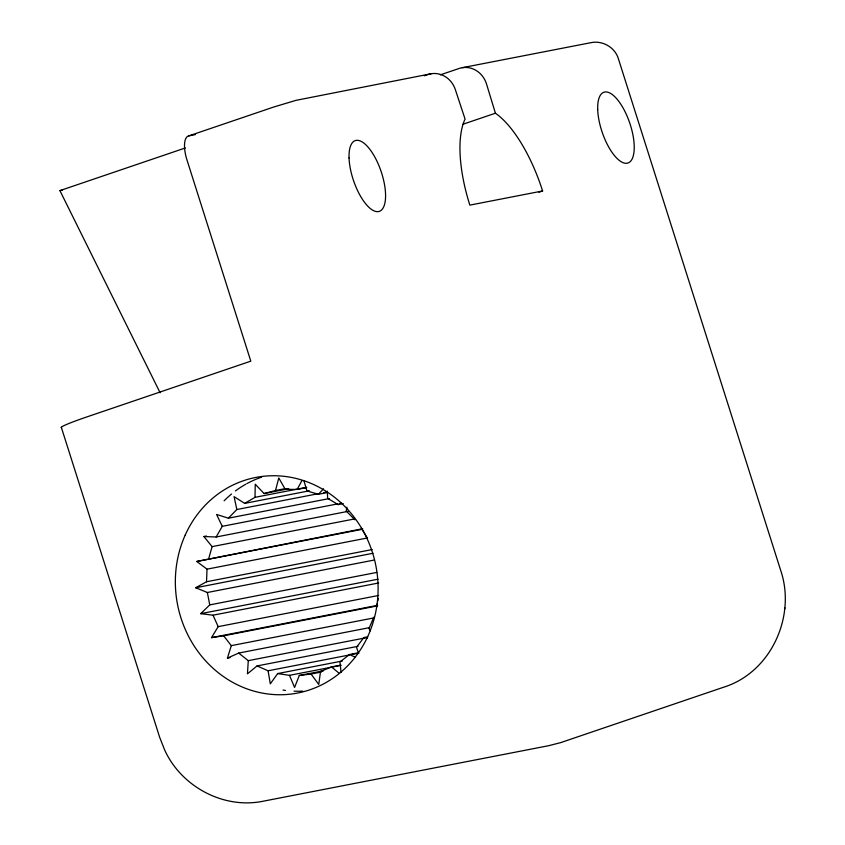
<?xml version="1.0" encoding="UTF-8"?>
<svg xmlns="http://www.w3.org/2000/svg" width="845" height="845" viewBox="0 0 845 845"><rect width="100%" height="100%" fill="white"/><g stroke="black" fill="none" stroke-linecap="round" stroke-linejoin="round"><path stroke-width="1.27" d="M374.293 560.034L207.352 592.503L195.681 587.75L206.518 581.761L207.025 569.16L196.769 561.481L362.706 528.695M208.704 558.64L212.106 546.63L203.888 536.533L216.151 536.997L222.256 526.329L216.584 514.457L228.393 518.186L236.853 509.524L234.076 496.649L244.701 503.377L255 497.335L255.253 484.227L264.084 493.554L288.673 488.769M61.315 427.285L159.684 737.368L164.564 749.769C180.83 785.903 222.034 808.654 261.253 801.588L548.743 745.681L560.626 742.639L723.679 687.196C770.862 672.514 796.37 616.428 780.695 570.417L618.403 58.801C615.023 47.204 602.2 40.053 590.528 42.757L462.31 67.684M784.783 608.59L784.815 607.735M378.655 595.45L218.179 626.652L211.504 637.637L223.661 635.799L231.287 645.643L227.421 658.118L238.66 653.079L248.282 660.653L247.448 673.845L257.049 665.934L357.995 646.309M377.842 600.879L378.159 598.376M340.535 665.173L331.472 666.927L320.53 671.49L318.755 684.429L311.044 674.025L299.299 675.482L294.588 687.429L289.465 675.345L277.688 673.571L270.315 683.827L268.076 670.782L257.049 665.934M346.915 507.127L346.207 511.014L354.9 519.791M376.659 607.027L377.366 603.33M264.084 493.554L275.512 490.512L278.776 477.974L285.251 489.297L297.123 489.456L306.175 487.692M373.775 617.177L368.98 628.595L370.385 630.814M297.123 489.456L301.982 480.52M367.733 636.803L363.857 637.563L356.516 647.312L358.65 653.544M303.946 480.805L306.915 490.924L318.407 494.283L323.54 488.79M378.676 582.976L213.035 615.192L200.709 613.671L209.761 604.893L376.712 572.435M358.533 652.752L349.481 654.516L340.007 661.931L341.031 672.398M327.279 491.135L327.67 498.349L338.063 504.602L341.222 502.648M61.484 427.665A46.728 2.672 -17.4 0 1 87.753 416.617L250.807 361.164L186.946 159.863A23.364 9.084 71.2 0 1 188.868 135.865L273.695 107.04L295.982 100.344L431.256 73.726M160.106 392.745L59.91 190.621L185.425 147.938M424.232 75.807L427.982 74.54A23.364 21.495 79 0 1 455.413 89.845L465.077 119.113A94.629 36.779 71.2 0 0 469.841 205.124L542.606 190.97A94.629 36.779 71.2 0 0 495.413 113.209L486.466 83.813A23.364 21.495 79 0 0 459.036 68.498L440.319 74.867M462.975 124.247L495.413 113.209M538.941 192.227L542.606 190.97M188.868 135.865L195.322 134.608M59.91 190.621L62.456 190.136M275.512 490.512L284.575 488.748M285.251 489.297L287.839 488.79M255 497.335L306.767 487.269M244.701 503.377L309.407 490.797M236.853 509.524L317.097 493.924M323.561 492.656L326.149 492.16M318.407 494.283L327.469 492.519M228.393 518.186L329.328 498.561M222.256 526.329L337.44 503.937M338.063 504.602L343.239 503.599M203.888 536.533L206.476 536.026M216.151 536.997L348.151 511.331M212.106 546.63L354.467 518.957M196.769 561.481L362.42 529.276M207.025 569.16L367.501 537.959M206.518 581.761L372.17 549.556M195.681 587.75L372.972 553.274M200.709 613.671L378 579.205M211.504 637.637L377.155 605.421M223.661 635.799L377.662 605.854M231.287 645.643L373.648 617.959M238.66 653.079L369.371 627.666M227.421 658.118L230.009 657.611M248.282 660.653L364.755 638.007M268.076 670.782L349.608 654.928M352.196 654.421L358.671 653.164M277.688 673.571L342.394 660.991M289.465 675.345L341.232 665.29M299.299 675.482L322.589 670.951M320.53 671.49L323.117 670.993M311.044 674.025L321.396 672.007M363.857 637.563L367.49 638.197M349.481 654.516L355.132 657.146M331.472 666.927L339.32 673.402M361.375 528.146L367.205 537.79M218.179 626.652L213.035 615.192M209.761 604.893L207.352 592.503M302.647 691.125A109.808 101.041 79 0 1 294.049 691.168M285.452 690.428A109.808 101.041 79 0 1 283.012 690.069M224.126 500.789A109.808 101.041 79 0 1 231.509 494.019M235.417 490.945A109.808 101.041 79 0 1 245.81 484.206M246.888 483.615A109.808 101.041 79 0 1 261.527 477.193M185.224 535.033A109.808 101.041 79 0 0 284.68 694.622A109.808 101.041 79 0 0 360.266 526.055A109.808 101.041 79 0 0 185.224 535.033M597.7 109.554A37.381 14.534 71.2 0 0 625.987 163.307A37.381 14.534 71.2 0 0 624.17 109.966A37.381 14.534 71.2 0 0 597.7 109.554M349.048 157.909A37.381 14.534 71.2 0 0 377.324 211.662A37.381 14.534 71.2 0 0 375.507 158.311A37.381 14.534 71.2 0 0 349.048 157.909"/></g></svg>
